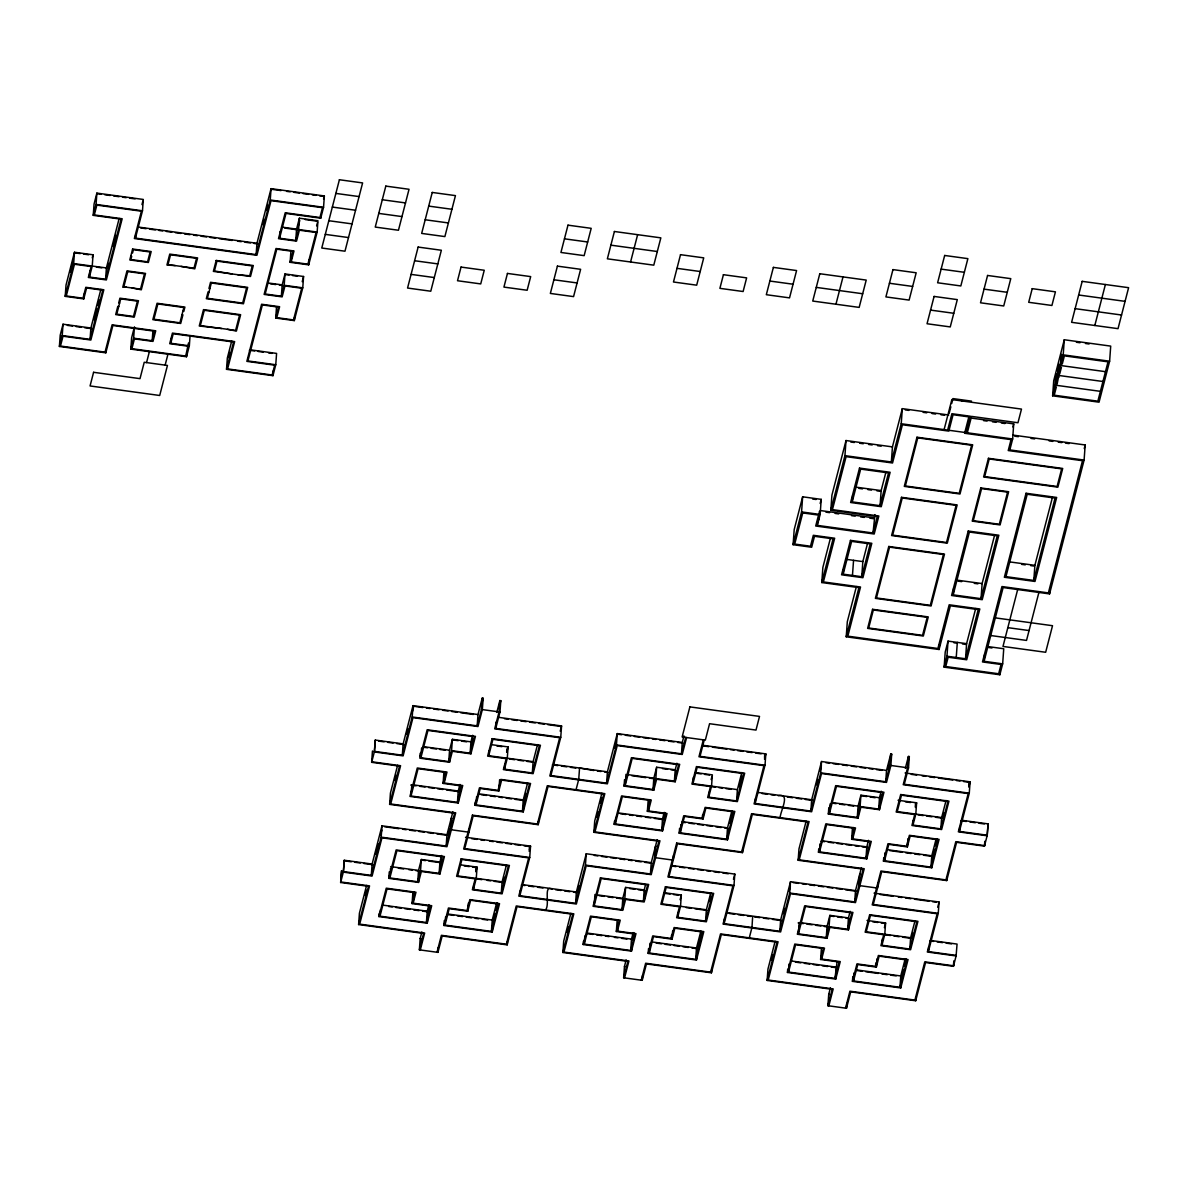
<?xml version="1.0" encoding="UTF-8"?>
<svg xmlns="http://www.w3.org/2000/svg" width="1188" height="1188" viewBox="0 0 1188 1188"><rect width="100%" height="100%" fill="white"/><g stroke="black" fill="none" stroke-linecap="round" stroke-linejoin="round"><path stroke-width="1.5" d="M190.035 336.1L189.338 345.812L186.516 356.742L130.814 349.109L133.635 338.194L152.198 340.733L154.663 331.214L112.875 325.497L105.821 352.821L59.4 346.465L60.217 335.135L63.038 324.205L90.882 328.022L100.861 289.397M60.93 339.575L61.167 336.338M59.4 346.465L62.221 335.536L63.038 324.205M62.221 335.536L90.08 339.352L102.762 290.184L86.59 287.971L83.769 298.901L65.206 296.361L66.023 285.031L74.473 252.257L93.05 254.796L92.233 266.127L89.412 277.042L105.584 279.254L121.102 219.171L93.243 215.355L94.06 204.039L96.881 193.109L143.303 199.45L142.486 210.781L135.432 238.105L256.133 254.603L270.24 199.985L271.057 188.654L324.354 195.946L323.552 207.276L320.73 218.191L285.996 213.439L279.596 238.239L295.753 240.451L298.574 229.522L299.391 218.206L317.953 220.745L317.151 232.076L308.687 264.85L290.124 262.31L290.926 250.98M65.206 296.361L73.671 263.588L74.473 252.257M83.769 298.901L84.125 294.045M89.412 277.042L89.887 270.582M93.243 215.355L96.065 204.44L96.881 193.109M90.08 339.352L90.882 328.022M105.584 279.254L106.4 267.939L119.171 218.444M105.821 352.821L106.059 349.584M135.432 238.105L135.67 234.868M130.814 349.109L131.616 337.793L134.437 326.863L133.635 338.194M152.198 340.733L152.896 331.021M189.338 345.812L170.775 343.273L171.117 338.417M186.516 356.742L186.754 353.504M188.268 346.228L169.706 343.688L172.438 333.086L234.645 341.595L227.591 368.904L272.156 375.007L274.695 365.176L246.852 361.36L261.583 304.247L279.611 306.712L276.789 317.642L293.51 319.928L301.693 288.238L284.972 285.952L282.15 296.881L264.122 294.416L275.987 248.5L294 250.965L291.194 261.88L307.9 264.167L316.082 232.492L299.361 230.205L296.54 241.134L278.512 238.669L285.209 212.771L319.943 217.523L322.483 207.692L271.027 200.653L256.92 255.286L134.363 238.521L141.417 211.212L96.852 205.108L94.312 214.939L122.171 218.755L106.371 279.937L88.343 277.472L91.164 266.543L74.458 264.256L66.276 295.946L82.982 298.233L85.803 287.303L103.831 289.768L90.867 340.02L63.009 336.219L60.469 346.05L105.034 352.138L112.088 324.829L155.732 330.799L152.985 341.402L134.422 338.862L131.883 348.693L185.729 356.058L188.506 342.99M250.475 349.851L276.581 353.415L275.764 364.746L272.958 375.675L226.522 369.32L227.339 358.004L231.749 340.926M275.764 364.746L247.921 360.944L248.144 357.707M256.133 254.603L256.95 243.273L271.057 188.654M279.596 238.239L280.056 231.764M290.124 262.31L292.931 251.381L276.774 249.168L265.191 294L281.363 296.213L282.18 284.882L285.001 273.953L303.564 276.492L302.762 287.823L294.297 320.597L275.72 318.057L276.537 306.727M272.958 375.675L273.299 370.819M281.363 296.213L284.184 285.283L285.001 273.953M291.416 258.642L291.654 255.42M295.753 240.451L296.569 229.121L299.391 218.206M294.297 320.597L294.52 317.359M308.687 264.85L309.029 259.994M320.73 218.191L320.968 214.969M928.734 946.732L928.392 951.588L956.236 955.404L953.429 966.319L925.571 962.518L915.696 1000.756L850.697 991.861L846.48 1008.256L827.902 1005.716L832.135 989.322L767.136 980.442L777.011 942.203L721.309 934.57L711.434 972.809L646.435 963.928L642.203 980.308L623.641 977.769L627.873 961.389L562.874 952.494L572.75 914.255L517.032 906.637L507.172 944.876L442.174 935.981L437.941 952.375L419.379 949.836L423.596 933.441L358.613 924.561L368.473 886.322L340.629 882.506L341.58 870.626L340.763 881.956L369.542 885.892L359.682 924.13L424.665 933.025L420.3 949.955M452.895 811.775L446.97 834.719L381.987 825.823L372.111 864.062L344.253 860.26L343.302 872.126L372.082 876.061L381.957 837.822L446.955 846.717L455.702 812.844L390.704 803.964L400.579 765.711L371.785 761.775M340.629 882.506L343.451 871.576L344.253 860.26M358.613 924.561L359.415 913.23L366.602 885.416M343.451 871.576L371.295 875.393L381.17 837.154L446.168 846.049L454.618 813.26L389.634 804.38L399.51 766.141L371.651 762.325L372.453 750.994M371.651 762.325L374.472 751.395L375.274 740.079L403.133 743.881L413.008 705.642L477.992 714.537L482.224 698.143L483.16 698.277L482.343 709.607L477.977 726.536L412.979 717.641L403.103 755.88L374.324 751.945L375.274 740.079M371.295 875.393L372.111 864.062M381.17 837.154L381.987 825.823M413.959 891.846L413.157 903.177L431.719 905.716L427.205 923.195L378.927 916.587L379.165 913.349M412.889 892.262L412.088 903.593L430.65 906.132L426.418 922.527L379.997 916.171L380.457 909.696M389.634 804.38L390.436 793.049L397.624 765.235M388.803 878.348L396.139 849.94L444.416 856.548L439.902 874.026L421.339 871.487L418.518 882.417L388.803 878.348L389.263 871.873M441.624 855.479L439.931 862.028L421.354 859.488L420.537 870.819L417.731 881.748L389.872 877.932L390.57 868.22M374.472 751.395L402.316 755.212L403.133 743.881M402.316 755.212L412.191 716.973L413.008 705.642M443.911 772.081L443.109 783.412L461.672 785.951L457.439 802.346L411.018 795.99L411.835 784.659M419.943 756.548L420.166 753.311M472.646 735.298L470.953 741.847L452.376 739.307L451.574 750.638L448.752 761.567L420.894 757.751L421.591 748.039M417.731 881.748L418.532 870.418L421.354 859.488M418.518 882.417L419.201 872.705M419.379 949.836L420.181 938.505L421.874 931.956M420.879 941.876L421.116 938.639L420.181 938.505M426.418 922.527L427.235 911.196L428.927 904.632M427.205 923.195L427.903 913.483M444.178 782.996L447 772.066L417.285 767.997L409.949 796.405L458.226 803.014L462.741 785.535L444.178 782.996L444.98 771.665M420.537 870.819L439.115 873.358L439.931 862.028M439.902 874.026L440.6 864.315M448.752 761.567L449.554 750.237L452.376 739.307M449.539 762.236L452.361 751.306L470.923 753.845L475.438 736.367L427.16 729.759L419.824 758.167L449.539 762.236L450.237 752.524M437.941 952.375L438.283 947.519M446.168 846.049L446.97 834.719M443.926 925.482L448.44 908.003L467.003 910.543L469.824 899.613L499.539 903.682L492.203 932.09L443.926 925.482L444.267 920.626M444.995 925.066L449.227 908.672L467.79 911.211L470.611 900.281L498.47 904.098L491.416 931.407L444.995 925.066L445.574 916.973M457.439 802.346L458.256 791.015L459.949 784.451M458.226 803.014L458.806 794.92M451.574 750.638L470.136 753.177L470.953 741.847M470.923 753.845L471.621 744.134M469.201 828.957L468.963 832.194L450.401 829.655L451.202 818.324L452.138 818.458M412.191 716.973L477.19 725.868L477.992 714.537M477.19 725.868L481.422 709.474L482.224 698.143M474.948 805.301L479.462 787.822L498.024 790.362L500.846 779.432L530.561 783.501L523.225 811.909L474.948 805.301L475.17 802.063M467.79 911.211L468.369 903.118M476.017 804.885L480.249 788.49L498.812 791.03L501.633 780.1L529.492 783.917L522.438 811.226L476.017 804.885L476.596 796.792M506.504 864.775L502.093 881.838L457.677 875.898L461.909 859.503L508.345 865.859L501.291 893.168L473.433 889.366L473.774 884.511M475.764 870.759L476.002 867.522L472.616 867.062M460.187 864.805L477.071 867.106L476.254 878.437L473.433 889.366M488.817 754.098L489.055 750.861M498.381 717.314L561.568 725.957L560.751 737.288L495.752 728.407L496.228 721.933M495.752 728.407L499.985 712.013L500.801 700.682L499.866 700.564L499.064 711.894L494.683 728.823L559.682 737.718L549.806 775.957L607.38 783.828L617.24 745.589L682.239 754.469L686.605 737.54M498.812 791.03L499.628 779.699M491.416 931.407L492.233 920.076L496.629 903.014M492.203 932.09L492.901 922.378M537.525 744.594L533.115 761.657L488.699 755.716L492.931 739.322L539.367 745.678L532.313 772.987L504.454 769.185L504.796 764.33M506.667 752.197L506.905 748.96M491.208 744.624L508.093 746.925L507.276 758.256L504.454 769.185M501.291 893.168L502.093 881.838M507.172 944.876L507.395 941.639M522.438 811.226L523.255 799.895L527.65 782.833M523.225 811.909L523.923 802.197M657.172 839.708L651.247 862.651L586.248 853.756L585.432 865.087L575.571 903.326L519.854 895.707L520.21 890.851M532.313 772.987L533.115 761.657M529.239 849.806L529.477 846.569L524.057 845.826M519.854 895.707L529.729 857.469L530.546 846.138L465.548 837.258M529.729 857.469L464.731 848.588L473.195 815.8L538.194 824.695L538.416 821.457M683.961 735.921L682.268 742.47L617.27 733.59L616.453 744.906L606.593 783.144L550.876 775.526L551.113 772.289M562.874 952.494L563.691 941.163L570.864 913.364M575.571 903.326L576.373 892.01L586.248 853.756M617.998 923.017L617.418 931.11L635.981 933.649L631.481 951.128L583.189 944.534L583.427 941.297M617.166 920.21L616.349 931.526L634.912 934.065L630.694 950.459L584.258 944.104L584.838 936.025M585.432 865.087L650.43 873.982L658.894 841.208L593.896 832.313L594.713 820.982L601.885 793.183M625.616 887.421L624.814 898.752L621.992 909.681L594.134 905.865L594.95 894.549L622.809 898.351L625.616 887.421L644.193 889.961L645.455 885.045M606.593 783.144L607.395 771.829L617.27 733.59M649.257 799.598L648.44 810.929L667.017 813.468L662.503 830.947L614.211 824.353L614.448 821.116M648.188 800.029L647.371 811.345L665.948 813.899L661.716 830.278L615.28 823.937L615.755 817.463M624.086 786.114L631.422 757.706L679.699 764.315L675.185 781.793L656.622 779.254L653.801 790.169L624.086 786.114L624.546 779.64M676.908 763.231L675.215 769.794L656.637 767.24L655.835 778.571L653.014 789.5L625.155 785.684L625.972 774.368M621.992 909.681L622.809 898.351M622.898 908.731L623.477 900.638M623.641 977.769L624.457 966.438L626.135 959.889M630.694 950.459L631.496 939.129L633.189 932.58M631.481 951.128L632.061 943.034M624.814 898.752L643.376 901.291L644.193 889.961M644.282 900.356L644.861 892.262M653.014 789.5L653.831 778.17L656.637 767.24M653.801 790.169L654.499 780.471M642.203 980.308L642.56 975.452M650.43 873.982L651.247 862.651M648.188 953.415L652.702 935.936L671.265 938.475L674.086 927.546L703.801 931.615L696.465 960.023L648.188 953.415L648.529 948.559M649.257 952.999L653.489 936.604L672.052 939.159L674.873 928.229L702.732 932.031L695.678 959.355L649.257 952.999L649.955 943.287M661.716 830.278L662.518 818.948L664.211 812.399M662.503 830.947L663.082 822.868M655.835 778.571L674.398 781.11L675.215 769.794M675.185 781.793L675.883 772.081M671.621 865.443L734.808 874.086L733.991 885.416L668.993 876.521L669.23 873.284M673.581 855.286L673.225 860.127L654.662 857.588L655.479 846.272L656.4 846.391M616.453 744.906L681.452 753.801L682.268 742.47M671.265 938.475L671.502 935.238M679.209 833.234L683.724 815.755L702.286 818.294L705.108 807.38L734.823 811.434L727.487 839.842L679.209 833.234L679.566 828.378M672.052 939.159L672.631 931.065M680.279 832.818L684.511 816.438L703.073 818.978L705.895 808.048L733.753 811.85L726.7 839.174L680.279 832.818L680.858 824.724M710.766 892.708L706.37 909.785L661.954 903.83L666.186 887.451L712.607 893.792L705.553 921.116L677.695 917.299L678.051 912.443M664.448 892.737L681.333 895.054L680.516 906.37L677.695 917.299M741.787 772.527L737.392 789.604L692.975 783.649L693.436 777.175M702.286 818.294L702.524 815.057M703.073 818.978L703.548 812.503M695.678 959.355L696.495 948.024L700.905 930.947M696.465 960.023L697.163 950.311M692.975 783.649L697.208 767.27L743.629 773.611L736.575 800.935L708.716 797.118L709.073 792.262M705.553 921.116L706.37 909.785M711.434 972.809L711.657 969.571M726.7 839.174L727.516 827.843L731.927 810.765M727.487 839.842L728.185 830.13M861.434 867.656L855.509 890.599L790.51 881.704L789.708 893.034L779.833 931.273L724.116 923.655L724.472 918.799M736.575 800.935L737.392 789.604M668.993 876.521L677.457 843.747L742.455 852.628L742.693 849.405M703.326 739.827L698.96 756.756L763.943 765.651L754.068 803.89L811.642 811.76L821.517 773.522L886.5 782.417L890.881 765.473L891.683 754.157L890.762 754.024L886.53 770.418L821.532 761.523L820.73 772.853L810.855 811.092L755.152 803.474L755.494 798.618M764.523 757.558L764.76 754.321M755.152 803.474L765.013 765.235L765.829 753.905L702.643 745.262M988.55 646.658L1003.741 648.737L1002.657 663.854L999.851 674.769L944.133 667.151L946.955 656.221L965.532 658.761L978.214 609.607L950.355 605.791L939.084 649.494L846.227 636.798L858.924 587.629L821.784 582.551L833.07 538.847L814.493 536.308L811.671 547.237L793.109 544.698L794.193 529.596L802.643 496.807L821.22 499.361L820.136 514.463L817.314 525.378L873.032 532.996L877.249 516.617L830.828 510.261L831.912 495.158L846.019 440.54L892.44 446.881L902.316 408.642L948.737 414.998M767.136 980.442L767.953 969.111L775.125 941.297M793.109 544.698L801.573 511.924L802.643 496.807M779.833 931.273L780.65 919.943L790.51 881.704M817.314 525.378L817.552 522.022M818.725 519.928L819.334 511.523M822.259 950.964L821.68 959.058L840.258 961.597L835.743 979.075L787.466 972.467L787.689 969.23M821.428 948.143L820.611 959.473L839.188 962.013L834.956 978.392L788.535 972.051L789.114 963.958M789.708 893.034L854.692 901.915L863.156 869.141L798.158 860.26L798.975 848.93L806.147 821.116M821.784 582.551L822.868 567.448L830.546 537.733M850.148 911.345L848.455 917.908L829.892 915.369L829.076 926.699L826.254 937.614L798.395 933.813L799.212 922.482M810.855 811.092L811.671 799.762L821.532 761.523M830.828 510.261L844.935 455.643L846.019 440.54M853.519 827.546L852.702 838.877L871.279 841.416L866.765 858.894L818.487 852.286L818.71 849.049M852.449 827.962L851.633 839.292L870.21 841.832L865.978 858.226L819.557 851.87L820.136 843.777M843.168 574.16L851.633 541.386L870.21 543.926L861.745 576.7L843.168 574.16L843.539 569.126M828.348 814.047L835.684 785.639L883.961 792.248L879.462 809.726L860.884 807.187L858.063 818.116L828.348 814.047L828.823 807.573M881.169 791.178L879.476 797.727L860.914 795.188L860.097 806.518L857.276 817.433L829.417 813.632L830.115 803.92M852.345 500.207L852.702 495.173M846.227 636.798L847.311 621.695L856.385 586.575M826.254 937.614L827.071 926.298L829.892 915.369M852.464 575.438L853.548 560.335M827.041 938.297L829.863 927.368L848.44 929.907L852.939 912.429L804.662 905.82L797.326 934.228L827.041 938.297L827.858 926.967L824.353 926.491M827.902 1005.716L828.719 994.386L830.412 987.822M861.745 576.7L862.83 561.597L867.73 542.619M834.956 978.392L837.035 962.161M835.743 979.075L836.441 969.363M873.032 532.996L874.947 514.627M829.076 926.699L847.638 929.239L848.455 917.908M848.44 929.907L849.242 918.576L845.871 918.116M857.276 817.433L858.092 806.117L860.914 795.188M880.07 505.687L888.535 472.913L860.676 469.097L852.227 501.885L880.07 505.687L881.154 490.585L886.055 471.606M858.063 818.116L858.761 808.404M846.48 1008.256L846.821 1003.4M854.692 901.915L855.509 890.599M852.449 981.362L856.964 963.884L875.541 966.423L878.363 955.494L908.063 959.562L900.742 987.956L852.449 981.362L852.806 976.506M853.519 980.932L857.751 964.552L876.328 967.091L879.15 956.162L906.993 959.978L899.955 987.287L853.519 980.932L854.098 972.853M844.935 455.643L891.356 461.984L892.44 446.881M865.978 858.226L866.795 846.895L868.487 840.332M866.765 858.894L867.344 850.801M891.356 461.984L901.232 423.745L902.316 408.642M860.097 806.518L878.675 809.058L879.476 797.727M879.462 809.726L880.145 800.014M877.843 883.219L877.501 888.075L858.924 885.535L859.741 874.205L860.661 874.338M820.73 772.853L885.713 781.734L886.53 770.418M875.541 966.423L875.764 963.186M885.713 781.734L889.946 765.354L890.762 754.024M883.471 861.181L887.985 843.703L906.563 846.242L909.384 835.312L939.084 839.381L931.763 867.789L883.471 861.181L883.709 857.944M876.328 967.091L876.907 958.998M884.54 860.765L888.773 844.371L907.35 846.91L910.171 835.981L938.015 839.797L930.976 867.106L884.54 860.765L885.119 852.672M915.042 920.655L910.632 937.718L866.215 931.778L870.448 915.384L916.869 921.74L909.815 949.049L881.971 945.247L882.432 938.772M867.032 920.448L885.595 922.987L884.778 934.317L881.971 945.247M905.093 772.957L970.091 781.838L969.274 793.168L904.291 784.288L908.523 767.894L909.325 756.563L908.404 756.444L907.587 767.76L903.222 784.704L968.205 793.584L958.345 831.823L987.124 835.773L988.074 823.893L961.968 820.314M907.35 846.91L907.929 838.817M899.955 987.287L900.756 975.957L905.167 958.894M900.742 987.956L901.544 976.64M946.064 800.474L941.653 817.537L897.237 811.597L901.469 795.203L947.89 801.558L940.837 828.868L912.993 825.066L913.334 820.21M915.324 806.459L915.547 803.222M898.054 800.267L916.616 802.806L915.8 814.136L912.993 825.066M909.815 949.049L910.632 937.718M939.084 649.494L939.441 644.46M915.696 1000.756L915.933 997.519M944.133 667.151L945.217 652.049L948.039 641.119L966.601 643.658L975.675 608.538M930.976 867.106L931.778 855.776L936.189 838.713M931.763 867.789L932.461 858.078M946.955 656.221L948.039 641.119M953.177 594.861L969.393 532.046L997.252 535.862L981.036 598.678L953.177 594.861L953.667 588.149M940.837 828.868L941.653 817.537M956.236 657.499L957.32 642.396M928.392 951.588L938.253 913.349L939.069 902.019L874.071 893.138M938.253 913.349L873.269 904.454L881.719 871.68L946.717 880.575L946.955 877.338M965.532 658.761L966.601 643.658M988.074 823.893L987.258 835.223L959.414 831.407L959.755 826.551M953.429 966.319L953.771 961.463M953.905 960.929L953.563 965.785L924.784 961.835L914.909 1000.088L849.91 991.193L845.544 1008.122M981.036 598.678L982.12 583.575L994.623 535.105M930.947 940.495L957.053 944.074L956.102 955.939L927.323 952.004L937.184 913.765L872.2 904.885L880.932 871.012L945.93 879.907L955.805 841.668L984.585 845.604L984.822 842.366M968.799 785.506L969.022 782.268L963.602 781.526M1002.657 663.854L984.095 661.3L984.57 654.588M1012.725 435.06L1085.179 444.965L1084.109 460.068L1009.83 449.91L1010.067 446.554M1009.83 449.91L1012.651 438.996L1013.72 423.878L970.878 418.028M946.717 880.575L956.592 842.337L984.451 846.138L984.793 841.297M1005.954 576.64L1027.219 494.267L1055.063 498.084L1033.812 580.442L1005.954 576.64L1006.191 573.284M999.851 674.769L1000.088 671.413M1033.812 580.442L1034.882 565.34L1052.449 497.297M1052.627 395.827L1053.711 380.724L1064.285 339.753L1110.706 346.109L1109.622 361.211L1099.049 402.183L1052.627 395.827L1063.201 354.856L1064.285 339.753M1056.444 385.506L1056.771 380.784M1058.864 377.235L1057.469 377.056L1058.152 367.612L1059.028 364.196L1058.36 373.641L1059.741 373.819L1061.404 367.404L1060.008 367.211L1061.567 354.366L1060.884 363.795L1062.28 363.988L1064.374 355.865L1108.018 361.835L1097.861 401.173L1054.231 395.203L1056.325 387.08L1054.929 386.887L1055.612 377.442L1056.488 374.027L1055.82 383.472L1057.201 383.665L1059.087 374.086M984.095 661.3L1003.132 587.555L1049.553 593.911L1049.91 588.877M70.27 272.29L72.988 261.731M92.248 257.915L93.05 254.796M93.986 319.721L96.777 308.954M97.698 305.361L99.094 299.97M107.187 268.607L108.539 263.365M113.053 245.886L115.756 235.387M141.981 204.574L142.857 201.158M126.373 287.199L122.75 287.258L126.982 270.879L145.545 273.418L141.313 289.798L132.165 287.986M146.555 362.578L149.376 351.663M175.2 265.592L166.929 265.028L169.75 254.098L197.609 257.915L194.787 268.844L181.007 266.394M165.132 365.117L167.953 354.202M170.775 343.273L173.225 333.754L233.576 342.01L226.522 369.32M231.927 273.923L214.434 270.953L216.973 261.122L252.242 265.949L249.718 275.779L237.734 274.71M221.592 328.497L199.257 326.002L203.49 309.623L240.629 314.701L236.397 331.081L227.398 329.284M228.408 357.573L229.73 352.45M262.741 224.577L264.107 219.29M266.379 210.469L267.746 205.182M247.921 360.944L262.37 304.93L278.541 307.128L275.72 318.057M299.777 220.433L297.356 229.804L284.734 228.066M302.227 281.675L303.564 276.492M316.617 225.913L317.508 222.468M323.552 199.064L324.354 195.946M364.983 895.425L366.32 890.213M375.586 854.306L378.289 843.881M380.531 835.194L381.868 829.981M394.654 780.457L396.005 775.244M406.608 734.125L407.959 728.912M412.444 711.538L413.795 706.311M378.927 916.587L386.263 888.179L415.978 892.247L413.157 903.177M379.997 916.171L387.05 888.862L414.909 892.663L412.088 903.593M389.872 877.932L396.926 850.623L443.347 856.964L439.115 873.358M411.018 795.99L418.072 768.681L445.931 772.482L443.109 783.412M420.894 757.751L427.947 730.442L474.368 736.783L470.136 753.177M429.373 906.622L428.022 911.864L422.661 911.137M441.609 859.206L440.718 862.696L428.898 861.092M449.51 828.615L447.757 835.387L436.932 833.902M460.395 786.441L459.043 791.683L446.525 789.975M471.74 742.515L472.631 739.025M481.407 705.048L483.16 698.277M496.807 712.414L499.866 700.564M499.109 707.246L500.801 700.682M437.021 952.241L441.387 935.312L506.385 944.208L516.245 905.969L573.819 913.839L563.944 952.078L628.942 960.973L624.561 977.902M630.576 261.999L637.629 234.675M475.853 871.784L477.071 867.106M506.875 751.603L508.093 746.925M493.02 920.759L494.847 913.661M495.767 910.097L497.594 902.999M504.261 877.19L502.88 882.521L494.149 881.318M525.868 793.48L524.042 800.578L515.102 799.346M529.195 851.365L530.546 846.138M560.216 731.184L561.568 725.957M538.194 824.695L548.054 786.456L603.771 794.074L593.896 832.313M550.876 775.526L560.751 737.288M544.891 910.454C550.876 906.399 542.782 884.214 551.975 889.233M575.913 790.272L578.734 779.343L579.551 768.012L593.792 770.522M567.003 932.06L568.339 926.848M577.62 890.941L578.957 885.728M596.673 817.092L598.024 811.879M600.267 803.192L601.618 797.98M614.463 748.158L615.815 742.946M583.189 944.534L590.525 916.126L620.24 920.18L617.418 931.11M614.211 824.353L621.547 795.945L651.262 800.014L648.44 810.929M584.258 944.104L591.312 916.794L619.171 920.611L616.349 931.526M594.134 905.865L601.187 878.556L647.609 884.912L643.376 901.291M615.28 823.937L622.334 796.613L650.192 800.43L647.371 811.345M625.155 785.684L632.209 758.375L678.63 764.73L674.398 781.11M632.283 939.812L634.095 932.818M665.117 812.637L663.305 819.631L654.365 818.398M681.452 753.801L685.684 737.406M641.282 980.189L645.648 963.245L710.647 972.14L720.522 933.902L778.081 941.772L768.205 980.011L833.204 988.906L828.838 1005.835M704.246 739.961L700.029 756.34L765.013 765.235M680.115 899.732L681.333 895.054M711.152 779.551L711.954 776.432M710.469 786.619L707.647 797.534L737.362 801.603L744.698 773.195L696.42 766.587L691.906 784.08L715.458 787.169M708.716 797.118L711.538 786.189L712.355 774.873L695.47 772.556M835.951 304.217L843.005 276.908M697.742 946.925L701.41 932.714M709.444 901.573L710.825 896.257M729.684 823.195L732.432 812.533M739.085 786.723L741.847 776.076M820.165 503.445L821.22 499.361M733.456 879.298L734.808 874.086M764.478 759.117L765.829 753.905M724.116 923.655L733.991 885.416M742.455 852.628L752.331 814.389L808.033 822.022L798.158 860.26M752.643 916.676L751.974 927.457L749.153 938.386M780.174 818.205C779.625 812.147 791.342 792.752 778.274 795.767M771.264 959.993L772.616 954.781M783.219 913.661L784.57 908.449M789.055 891.059L790.406 885.847M816.498 784.793L817.834 779.58M820.076 770.893L821.428 765.666M787.466 972.467L794.787 944.059L824.502 948.128L821.68 959.058M818.487 852.286L825.809 823.878L855.523 827.947L852.702 838.877M788.535 972.051L795.574 944.742L823.433 948.544L820.611 959.473M798.395 933.813L805.449 906.503L851.87 912.844L847.638 929.239M819.557 851.87L826.61 824.561L854.454 828.363L851.633 839.292M829.417 813.632L836.471 786.322L882.892 792.663L878.675 809.058M944.104 429.611L951.855 399.569L1021.487 409.088L1017.968 422.75L971.546 416.394L967.314 432.788M949.153 413.35L950.846 406.801M951.692 403.519L952.969 398.604L971.532 401.143M947.653 430.101L951.885 413.706L970.448 416.246L966.215 432.64M858.879 806.786L859.681 803.667M880.263 798.395L881.169 794.906M887.748 769.393L889.07 764.315M889.946 760.929L891.683 754.157M905.345 768.294L908.404 756.444M908.063 761.478L909.325 756.563M1012.919 427.012L1013.72 423.878M884.392 927.665L885.595 922.987M915.413 807.484L916.616 802.806M902.004 974.858L903.385 969.527M904.291 965.978L906.132 958.879M912.8 933.07L911.419 938.401L902.672 937.198M934.407 849.346L932.565 856.459L923.625 855.226M935.312 845.797L937.154 838.698M943.821 812.889L942.44 818.22L935.446 817.255M1017.67 589.545L1002.984 646.435L1045.663 652.271L1052.523 625.705L995.306 617.879M937.718 907.231L939.069 902.019M968.755 787.05L970.091 781.838M959.414 831.407L969.274 793.168M1094.816 325.497L1105.389 284.526M1038.891 592.456L1026.521 640.421L990.747 635.535M1084.258 448.544L1085.179 444.965M984.451 846.138L987.258 835.223M1049.553 593.911L1084.109 460.068M941.148 269.127L964.359 272.304M335.862 193.406L359.073 196.584M382.284 199.747L405.509 202.925M428.72 206.103L451.93 209.281M1078.645 294.995L1125.081 301.351M271.844 189.323L281.021 190.585M286.546 191.342L290.214 191.832M293.896 192.337L299.406 193.095M303.074 193.599L308.598 194.357M312.266 194.862L315.934 195.352M319.617 195.857L323.284 196.362M984.035 289.13L1007.246 292.307M332.343 207.068L355.554 210.231M378.764 213.409L401.975 216.587M425.185 219.765L448.396 222.943M564.463 238.818L587.674 241.981M610.884 245.159L657.306 251.514M889.426 283.264L912.636 286.427M1075.125 308.657L1121.546 315.013M270.24 199.985L323.552 207.276M328.809 220.716L352.034 223.893M676.997 268.339L700.207 271.517M769.839 281.036L793.049 284.214M816.275 287.392L862.696 293.748M305.197 219.557L316.884 221.161M97.668 193.778L101.232 194.268M104.796 194.758L110.142 195.485M113.706 195.975L119.052 196.703M122.616 197.193L126.18 197.683M129.744 198.173L135.105 198.901M930.56 310.098L953.771 313.276M282.195 227.16L296.569 229.121M298.574 229.522L317.151 232.076M325.289 234.378L348.5 237.555M96.065 204.44L142.486 210.781M1076.373 342.248L1080.011 342.753M1085.461 343.495L1089.099 344M414.612 260.736L437.823 263.899M553.89 279.774L577.101 282.952M138.075 227.027L256.95 243.273M140.674 227.948L146.154 228.69M149.807 229.195L155.301 229.937M158.954 230.442L162.622 230.947M166.275 231.437L171.77 232.195M175.423 232.7L180.903 233.442M184.571 233.947L190.05 234.689M193.718 235.194L197.371 235.699M201.024 236.204L206.519 236.947M210.172 237.452L215.667 238.194M219.32 238.699L232.135 240.451M237.615 241.194L241.268 241.699M244.936 242.204L250.416 242.946M254.084 243.451L257.737 243.956M1063.201 354.856L1109.622 361.211M411.093 274.383L434.303 277.561M1060.453 365.503L1105.479 371.666M1057.914 375.349L1102.939 381.496M131.645 252.777L132.581 252.91L133.398 249.703L150.119 251.99L147.579 261.82L130.858 259.533L131.69 256.326L130.769 256.192M285.788 274.636L289.13 275.081M292.471 275.542L297.49 276.225M1055.375 385.179L1100.4 391.342M75.26 252.925L80.279 253.608M83.62 254.069L88.64 254.752M267.805 282.922L282.18 284.882M284.184 285.283L302.762 287.823M270.344 283.828L275.75 284.571M279.358 285.061L282.967 285.551M73.671 263.588L106.4 267.939M96.377 267.122L101.782 267.864M209.875 288.58L208.954 288.446L210.543 282.298L247.683 287.377L243.451 303.772L206.311 298.693L208.078 291.862L208.999 291.996M961.166 400.579L964.671 401.054M182.878 311.271L183.798 311.404L184.912 307.083L157.068 303.267L152.836 319.661L180.695 323.463L182.922 314.82L181.987 314.686M905.271 409.905L908.85 410.395M923.135 412.34L926.699 412.83M932.06 413.558L935.624 414.048M940.985 414.79L944.564 415.265M983.56 420.611L987.124 421.087M992.485 421.829L996.049 422.319M1001.41 423.047L1004.974 423.537M119.617 303.089L118.696 302.97L119.929 298.188L138.491 300.727L134.259 317.122L115.696 314.582L117.805 306.385L118.741 306.504M1014.745 436.189L1018.368 436.679M1031.05 438.417L1034.674 438.907M1049.153 440.897L1052.776 441.387M1058.211 442.129L1061.834 442.619M1065.458 443.124L1069.081 443.614M901.232 423.745L1012.651 438.996M67.3 325.363L72.527 326.076M76.002 326.552L81.23 327.264M84.704 327.74L91.669 328.69M249.406 350.267L254.618 350.98M258.108 351.455L263.32 352.168M268.547 352.895L272.037 353.371M850.771 442.025L854.335 442.515M859.696 443.258L863.26 443.748M868.621 444.475L872.2 444.965M877.546 445.693L881.125 446.183M855.048 487.021L881.154 490.585M858.909 488.387L862.518 488.877M867.923 489.619L871.532 490.109M876.937 490.852L880.531 491.342M812.607 499.019L816.111 499.509M820.195 510.528L874.101 517.894M825.927 512.162L829.595 512.652M835.075 513.409L838.728 513.914M851.529 515.651L855.182 516.156M860.661 516.914L864.315 517.404M869.809 518.161L873.462 518.666M801.573 511.924L820.136 514.463M1008.775 561.776L1034.882 565.34M1021.65 564.374L1025.259 564.864M1030.664 565.607L1034.273 566.097M845.811 559.266L862.83 561.597M955.998 579.996L982.12 583.575M958.063 581.125L961.671 581.63M974.294 583.353L977.887 583.843M1007.84 627.65L1029.06 630.561M953.949 642.782L957.112 643.213M962.443 643.941L966.007 644.431M988.639 647.519L992.01 647.98M481.422 709.474L499.985 712.013M889.946 765.354L908.523 767.894M415.592 706.563L422.824 707.558M426.433 708.048L430.041 708.538M433.65 709.028L439.07 709.771M442.679 710.276L448.099 711.003M451.707 711.508L457.128 712.251M460.736 712.741L473.373 714.463M504.529 718.725L508.137 719.215M511.746 719.72L517.166 720.463M520.775 720.953L526.195 721.695M529.803 722.185L535.224 722.928M538.832 723.418L544.238 724.16M547.861 724.65L560.498 726.388M618.057 734.258L621.666 734.748M625.274 735.238L630.694 735.981M634.303 736.486L639.723 737.213M643.332 737.718L648.752 738.461M652.361 738.951L655.969 739.441M659.578 739.931L664.998 740.673M668.606 741.178L674.027 741.906M677.635 742.411L683.055 743.153M703.37 745.93L708.791 746.673M712.399 747.163L726.848 749.138M730.457 749.628L734.065 750.118M737.674 750.623L743.094 751.365M746.703 751.856L752.123 752.598M755.731 753.088L761.152 753.831M825.942 762.696L829.551 763.186M833.159 763.676L838.58 764.419M842.188 764.909L847.593 765.651M851.217 766.141L856.622 766.884M860.231 767.389L865.651 768.116M869.26 768.621L872.868 769.111M876.492 769.601L881.897 770.344M911.255 774.353L916.661 775.096M922.081 775.838L925.69 776.328M929.313 776.833L934.718 777.576M938.327 778.066L952.776 780.041M956.385 780.531L959.993 781.021M453.163 739.976L458.226 740.673M461.612 741.134L466.676 741.832M496.896 745.96L501.96 746.658M662.503 768.606L667.567 769.304M670.938 769.765L676.002 770.463M696.094 773.21L701.158 773.908M704.529 774.368L709.592 775.051M861.701 795.856L866.765 796.554M870.136 797.014L875.2 797.712M905.419 801.841L910.483 802.539M423.448 746.658L449.554 750.237M553.43 764.448L607.395 771.829M627.71 774.606L653.831 778.17M757.692 792.381L811.671 799.762M831.971 802.539L858.092 806.117M378.734 741.119L384.14 741.847M387.734 742.337L393.124 743.079M396.733 743.569L403.92 744.564M424.131 747.326L427.621 747.801M431.125 748.277L436.367 748.989M439.857 749.48L445.099 750.192M509.444 758.984L514.686 759.711M518.176 760.186L523.418 760.899M526.923 761.374L533.902 762.34M552.42 764.864L557.811 765.607M561.419 766.097L566.81 766.839M570.403 767.329L575.809 768.072M597.401 771.027L600.994 771.517M604.588 772.007L608.182 772.497M631.897 775.734L645.871 777.65M649.376 778.125L654.618 778.853M718.948 787.644L722.453 788.119M725.942 788.609L731.184 789.322M762.087 793.539L767.478 794.282M771.071 794.772L774.68 795.262M787.273 796.985L792.663 797.727M796.257 798.217L801.662 798.96M805.256 799.45L812.458 800.43M832.654 803.192L836.159 803.682M839.649 804.157L844.891 804.87M848.395 805.345L853.637 806.073M917.968 814.864L923.21 815.592M926.714 816.067L931.956 816.78M960.958 820.745L966.349 821.487M969.943 821.977L975.348 822.72M978.942 823.21L984.332 823.952M413.617 784.912L458.256 791.015M478.616 793.792L523.255 799.895M617.879 812.844L662.518 818.948M682.877 821.74L727.516 827.843M822.155 840.792L866.795 846.895M887.139 849.672L931.778 855.776M410.766 785.075L416.127 785.817M419.706 786.308L425.066 787.035M428.645 787.525L434.006 788.268M437.585 788.758L442.946 789.485M481.125 794.713L486.486 795.44M490.065 795.93L495.426 796.658M499.005 797.148L502.583 797.638M506.162 798.128L511.523 798.871M620.388 813.75L625.764 814.493M629.328 814.983L632.907 815.473M636.486 815.963L641.847 816.691M645.426 817.181L650.786 817.908M681.808 822.155L685.387 822.645M688.966 823.135L694.327 823.863M697.905 824.353L703.266 825.096M706.845 825.586L712.206 826.313M715.785 826.803L721.146 827.531M724.725 828.021L728.303 828.511M821.086 841.208L824.665 841.698M828.229 842.188L833.605 842.916M837.184 843.406L842.544 844.133M846.123 844.623L851.484 845.366M855.063 845.856L858.642 846.346M862.206 846.836L867.582 847.564M889.649 850.578L902.167 852.301M905.746 852.791L911.107 853.519M914.686 854.009L920.047 854.736M384.57 826.744L399.019 828.719M402.628 829.209L406.237 829.714M409.845 830.204L415.265 830.947M418.874 831.437L424.294 832.179M427.903 832.669L433.323 833.412M471.695 838.654L477.116 839.396M480.724 839.901L484.333 840.391M489.753 841.134L493.362 841.624M496.97 842.114L502.39 842.856M505.999 843.346L511.419 844.089M515.028 844.594L520.448 845.321M594.252 855.419L597.861 855.924M601.484 856.414L606.89 857.157M610.513 857.647L615.919 858.389M619.527 858.879L624.947 859.622M628.556 860.112L632.164 860.617M635.788 861.107L641.193 861.849M644.802 862.34L652.034 863.32M672.349 866.111L675.957 866.601M679.581 867.091L684.986 867.834M688.595 868.324L694.015 869.067M697.623 869.557L703.044 870.299M706.652 870.804L710.261 871.294M713.884 871.784L719.289 872.527M722.898 873.017L728.318 873.759M793.109 882.625L798.529 883.367M802.138 883.857L805.746 884.347M809.355 884.852L814.775 885.58M818.384 886.085L823.804 886.827M827.412 887.317L832.833 888.06M836.441 888.55L841.846 889.292M845.47 889.782L856.296 891.267M880.234 894.534L892.871 896.272M898.277 897.014L901.9 897.504M905.508 897.994L910.914 898.737M914.537 899.227L928.971 901.202M932.58 901.707L936.203 902.197M422.141 860.157L425.527 860.617M464.181 865.904L469.245 866.601M629.789 888.565L634.852 889.248M638.223 889.723L644.98 890.644M665.072 893.391L670.136 894.074M673.507 894.549L678.571 895.232M830.679 916.037L834.05 916.497M837.421 916.958L842.485 917.656M872.705 921.784L877.769 922.482M881.154 922.942L884.525 923.403M390.689 866.601L418.532 870.418M522.408 884.615L576.373 892.01M726.67 912.562L780.65 919.943M800.95 922.72L827.071 926.298M344.119 860.795L351.306 861.79M354.915 862.28L360.306 863.008M363.899 863.513L372.898 864.73M398.351 868.22L403.593 868.933M408.835 869.646L412.34 870.136M415.83 870.611L419.319 871.086M476.67 878.927L481.912 879.655M487.154 880.367L490.659 880.843M521.398 885.045L524.992 885.535M528.601 886.025L533.991 886.768M537.585 887.258L542.99 888M555.583 889.723L560.974 890.465M564.567 890.955L569.973 891.698M573.566 892.188L577.16 892.678M599.123 895.678L604.365 896.391M607.855 896.881L613.097 897.593M616.602 898.069L623.596 899.019M686.174 907.587L691.416 908.3M694.921 908.775L707.157 910.454M729.269 913.483L734.659 914.211M738.253 914.715L743.658 915.443M747.252 915.933L750.846 916.438M754.454 916.928L759.845 917.656M763.439 918.161L768.844 918.888M772.438 919.378L781.437 920.611M798.143 922.898L803.385 923.625M806.875 924.101L812.132 924.813M815.621 925.289L820.863 926.001M885.209 934.808L890.451 935.52M893.94 936.01L899.182 936.723M929.937 940.926L933.53 941.416M937.124 941.906L942.53 942.648M946.123 943.138L951.514 943.881M382.595 905.093L427.235 911.196M447.594 913.973L492.233 920.076M586.857 933.025L631.496 939.129M651.856 941.921L696.495 948.024M791.134 960.958L835.773 967.077M856.117 969.854L900.756 975.957M388.684 906.489L392.263 906.979M395.842 907.469L401.202 908.196M404.781 908.686L410.142 909.414M413.721 909.904L419.082 910.647M448.307 914.641L453.682 915.369M457.246 915.859L462.622 916.601M466.186 917.091L471.562 917.819M475.141 918.309L478.705 918.799M482.283 919.289L487.644 920.017M587.585 933.694L592.946 934.421M596.524 934.911L601.885 935.654M605.464 936.129L609.043 936.619M614.404 937.362L617.983 937.852M621.562 938.342L626.922 939.069M656.147 943.064L661.523 943.807M665.087 944.297L670.463 945.024M674.042 945.514L679.402 946.242M682.981 946.732L688.342 947.475M691.921 947.965L697.282 948.692M795.425 962.117L800.786 962.859M804.365 963.334L809.726 964.077M813.305 964.567L818.666 965.295M822.245 965.785L827.605 966.527M831.184 967.017L836.56 967.745M856.845 970.522L862.206 971.249M865.785 971.739L878.303 973.447M881.882 973.937L887.243 974.68M890.822 975.17L896.183 975.897M624.457 966.438L625.378 966.572M828.719 994.386L829.64 994.505M93.585 372.304L90.065 385.952L159.697 395.485L167.449 365.444L144.238 362.266L140.006 378.645L93.585 372.304M132.611 249.02L129.789 259.949L148.366 262.489L151.188 251.559L132.611 249.02M120.716 298.856L116.766 314.152L133.472 316.439L137.422 301.143L120.716 298.856M127.769 271.547L123.819 286.843L140.526 289.13L144.476 273.834L127.769 271.547M157.856 303.935L153.905 319.23L179.908 322.794L183.843 307.499L157.856 303.935M170.537 254.781L167.998 264.612L194 268.161L196.54 258.331L170.537 254.781M216.186 260.454L213.365 271.384L250.505 276.462L253.311 265.533L216.186 260.454M204.277 310.291L200.327 325.586L235.61 330.413L239.56 315.117L204.277 310.291M211.33 282.982L207.38 298.277L242.664 303.103L246.614 287.808L211.33 282.982M339.397 179.744L321.77 248.025L344.98 251.203L362.607 182.922L339.397 179.744M385.818 186.1L375.245 227.071L398.455 230.249L409.028 189.278L385.818 186.1M418.131 247.074L407.558 288.045L430.769 291.223L441.357 250.252L418.131 247.074M432.239 192.441L421.666 233.412L444.876 236.59L455.45 195.619L432.239 192.441M461.033 267.077L457.514 280.739L480.724 283.917L484.244 270.255L461.033 267.077M507.454 273.433L503.935 287.095L527.145 290.258L530.68 276.611L507.454 273.433M557.41 266.127L550.356 293.436L573.566 296.614L580.62 269.305L557.41 266.127M567.983 225.156L560.929 252.465L584.154 255.643L591.193 228.334L567.983 225.156M614.404 231.497L607.365 258.821L653.786 265.162L660.84 237.852L614.404 231.497M461.122 858.835L456.608 876.313L475.185 878.853L472.364 889.782L502.079 893.851L509.414 865.443L461.122 858.835M472.408 815.131L463.662 849.004L528.66 857.885L518.785 896.123L576.358 904.009L586.219 865.77L651.217 874.65L659.964 840.792L594.965 831.897L604.841 793.658L547.267 785.788L537.407 824.027L472.408 815.131M492.144 738.654L487.629 756.132L506.207 758.672L503.385 769.601L533.1 773.67L540.436 745.262L492.144 738.654M680.516 254.678L673.477 282.002L696.688 285.179L703.727 257.855L680.516 254.678M723.418 274.695L719.898 288.342L743.109 291.52L746.628 277.873L723.418 274.695M600.4 877.887L593.064 906.295L622.779 910.35L625.601 899.435L644.163 901.974L648.678 884.481L600.4 877.887M773.373 267.389L766.319 294.698L789.53 297.876L796.584 270.552L773.373 267.389M689.886 706.89L682.135 736.931L705.345 740.109L709.578 723.715L755.999 730.071L759.518 716.409L689.886 706.89M819.794 273.73L812.74 301.054L859.162 307.395L866.215 280.086L819.794 273.73M665.399 886.768L660.884 904.261L679.447 906.8L676.625 917.715L706.34 921.784L713.676 893.376L665.399 886.768M676.67 843.079L667.923 876.937L732.922 885.832L723.047 924.071L780.62 931.941L790.495 893.703L855.479 902.598L864.225 868.725L799.227 859.83L809.102 821.591L751.544 813.721L741.668 851.959L676.67 843.079M802.746 512.934L794.713 544.059L810.498 546.228L813.32 535.298L834.674 538.223L823.388 581.927L860.528 587.006L847.831 636.159L937.896 648.485L949.182 604.781L979.818 608.969L966.705 659.771L948.143 657.231L945.737 666.527L998.663 673.759L1001.053 664.478L982.491 661.939L1001.944 586.545L1048.38 592.901L1082.506 460.706L1008.226 450.549L1011.047 439.619L964.611 433.264L968.844 416.884L953.058 414.716L948.826 431.11L902.405 424.755L892.544 462.993L846.108 456.652L832.432 509.637L878.853 515.993L874.205 534.006L815.711 526.017L818.532 515.087L802.746 512.934M892.96 269.602L885.906 296.911L909.117 300.089L916.171 272.78L892.96 269.602M859.503 468.087L850.623 502.509L881.258 506.697L890.139 472.289L859.503 468.087M850.46 540.377L841.564 574.799L862.919 577.71L871.814 543.302L850.46 540.377M934.095 296.436L927.041 323.745L950.252 326.923L957.305 299.614L934.095 296.436M944.668 255.465L937.614 282.774L960.825 285.952L967.878 258.642L944.668 255.465M872.556 609.296L867.626 628.407L923.328 636.026L928.274 616.914L872.556 609.296M888.773 546.465L875.378 598.366L931.08 605.984L944.49 554.083L888.773 546.465M901.469 497.312L891.594 535.55L947.296 543.168L957.172 504.93L901.469 497.312M916.973 437.214L904.291 486.382L959.993 494L972.69 444.832L916.973 437.214M873.343 609.964L868.695 627.992L922.541 635.357L927.204 617.329L873.343 609.964M889.56 547.148L876.447 597.95L930.293 605.316L943.42 554.514L889.56 547.148M902.256 497.98L892.663 535.12L946.509 542.485L956.102 505.346L902.256 497.98M917.76 437.882L905.36 485.966L959.206 493.332L971.621 445.248L917.76 437.882M987.57 275.468L980.516 302.792L1003.726 305.969L1010.78 278.645L987.57 275.468M968.22 531.036L951.573 595.5L982.224 599.688L998.856 535.224L968.22 531.036M869.661 914.715L865.146 932.194L883.709 934.733L880.902 945.663L910.602 949.717L917.938 921.324L869.661 914.715M900.682 794.534L896.168 812.013L914.73 814.552L911.924 825.482L941.624 829.536L948.96 801.143L900.682 794.534M980.783 487.926L972.215 521.116L1000.073 524.933L1008.642 491.728L980.783 487.926M988.431 458.301L983.605 476.997L1057.884 487.154L1062.711 468.458L988.431 458.301M1032.224 288.654L1028.704 302.301L1051.915 305.479L1055.434 291.832L1032.224 288.654M981.57 488.595L973.284 520.7L999.286 524.264L1007.573 492.144L981.57 488.595M989.218 458.969L984.674 476.581L1057.097 486.486L1061.641 468.874L989.218 458.969M1026.031 493.258L1004.35 577.264L1034.986 581.452L1056.667 497.445L1026.031 493.258M1082.179 281.348L1071.606 322.319L1118.027 328.66L1128.6 287.689L1082.179 281.348"/></g></svg>
